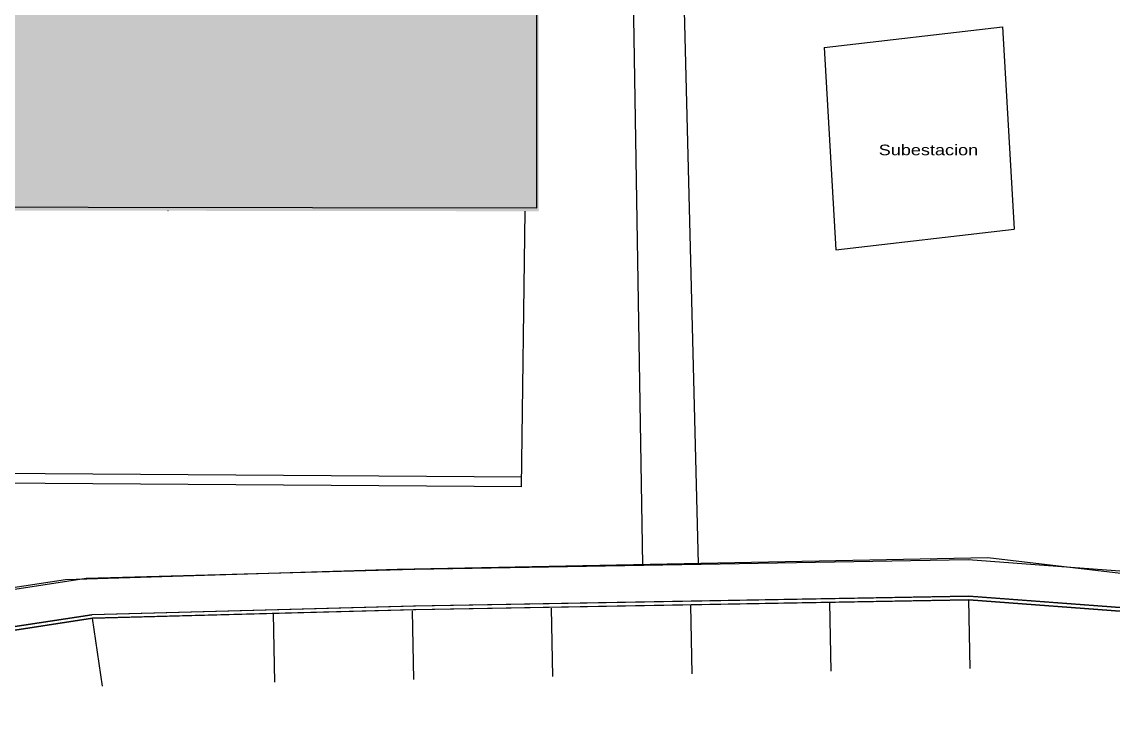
# Model space of a CAD drawing. Header units: millimetres. Extents: x 793 to 3159, y 750 to 2095.
# Drawn here: x 1221.96 to 1266.49, y 1083.74 to 1111.74 of the extents above; entities that cross this region are included whole.
import ezdxf

# ---------------------------------------------------------------- set-up
doc = ezdxf.new("R2010")
doc.units = ezdxf.units.MM
doc.linetypes.add('CONTINUA', pattern=[0])
for name, color, linetype in [('A-BANQUETA', 8, 'Continuous'), ('BANQUEtas existentes', 122, 'Continuous'), ('cerco de malla interiores', 131, 'Continuous'), ('CONTORNO EDIFICIO EXISTENTES', 70, 'Continuous'), ('GUARNICIONES', 8, 'Continuous'), ('LINEAS DE PAVIEMENTOS', 9, 'Continuous'), ('MUROS EXISTENTE', 7, 'Continuous'), ('POLI - ACADEMICO', 150, 'Continuous'), ('VERTICES', 210, 'Continuous')]:
    doc.layers.add(name, color=color, linetype=linetype)
doc.styles.get("Standard").update_dxf_attribs({"font": 'arial.ttf'})
doc.styles.add('VERTICES', font='arial.ttf', dxfattribs={"height": 0.5})
doc.linetypes.add('RAYACONTX', pattern='A,0.8,["X",Standard,S=0.08,R=0,X=0.025,Y=-0.04],0', length=0.8)

msp = doc.modelspace()

# ---------------------------------------------------------------- hatches: boundary and pattern name
at = {"layer": 'CONTORNO EDIFICIO EXISTENTES'}
h = msp.add_hatch(color=150, dxfattribs=at)
h.dxf.hatch_style = 1
edge = h.paths.add_edge_path()
edge.add_line((1225.4888, 1130.53666), (1225.54234, 1133.98777))
edge.add_line((1225.54234, 1133.98777), (1243.05468, 1133.71606))
edge.add_line((1243.05468, 1133.71606), (1243.04482, 1104.0128))
edge.add_line((1243.04482, 1104.0128), (1215.57531, 1104.04941))
edge.add_line((1215.57531, 1104.04941), (1215.52297, 1100.26939))
edge.add_line((1215.52297, 1100.26939), (1217.51445, 1100.23093))
edge.add_line((1217.51445, 1100.23093), (1217.14599, 1092.56733))
edge.add_line((1220.16284, 1092.52705), (1220.16607, 1089.39484))
edge.add_line((1220.16607, 1089.39484), (1196.207, 1089.28579))
edge.add_line((1196.207, 1089.28579), (1196.17235, 1091.09039))
edge.add_line((1196.17235, 1091.09039), (1167.06005, 1091.58163))
edge.add_line((1167.06005, 1091.58163), (1161.21677, 1097.45922))
edge.add_line((1161.21677, 1097.45922), (1161.31749, 1104.80228))
edge.add_line((1161.31749, 1104.80228), (1161.39986, 1112.29276))
edge.add_line((1161.39986, 1112.29276), (1161.63563, 1119.43786))
edge.add_line((1161.63563, 1119.43786), (1167.65619, 1125.2982))
edge.add_line((1167.65619, 1125.2982), (1184.02558, 1124.95368))
edge.add_line((1184.02558, 1124.95368), (1183.52188, 1124.96554))
edge.add_line((1183.52188, 1124.96554), (1184.15711, 1124.94964))
edge.add_line((1184.15711, 1124.94964), (1183.85546, 1120.86152))
edge.add_line((1183.85546, 1120.86152), (1215.49558, 1120.28795))
edge.add_line((1215.49558, 1120.28795), (1215.67792, 1130.45002))
edge.add_line((1215.92128, 1130.72733), (1225.4888, 1130.53666))
at = {"layer": 'POLI - ACADEMICO'}
h = msp.add_hatch(color=256, dxfattribs=at)
h.dxf.hatch_style = 1
h.paths.add_polyline_path([(1220.0905, 1089.53376), (1220.08727, 1092.66597), (1217.0594, 1092.70633), (1217.43888, 1100.36985), (1215.4474, 1100.40831), (1215.49975, 1104.18833), (1242.96926, 1104.15172), (1242.97911, 1133.85498), (1225.46677, 1134.12669), (1225.41323, 1130.67558), (1215.59708, 1130.67558), (1215.42001, 1120.42687), (1183.7799, 1121.00044), (1183.99825, 1126.25305), (1167.58062, 1125.43712), (1161.56006, 1119.57678), (1161.14121, 1097.59815), (1166.98448, 1091.72055), (1196.09679, 1091.22931), (1196.13143, 1089.42471)])

# ---------------------------------------------------------------- linework, layer by layer
at = {"color": 30, "elevation": 298.5}
msp.add_lwpolyline([(1227.92611, 1104.03067), (1227.92448, 1104.03295)], dxfattribs=at)
at = {"layer": 'A-BANQUETA', "linetype": 'CONTINUA', "ltscale": 0.5}
for p, q in [((1261.3717, 1089.8737, 293.72089), (1237.26887, 1089.40251, 293.72089)), ((1283.71685, 1087.22542, 293.72089), (1261.3717, 1089.8737, 293.72089)), ((1237.26887, 1089.40251, 293.72089), (1223.74352, 1088.98215, 293.72089)), ((1223.74352, 1088.98215, 293.72089), (1200.48502, 1085.35406, 293.72089)), ((1260.59805, 1088.30978, 300.284), (1237.94013, 1087.90706, 298.26138)), ((1272.40658, 1087.42848, 301.397), (1260.59805, 1088.30978, 300.284)), ((1237.94013, 1087.90706, 298.26138), (1224.81584, 1087.55436, 296.975)), ((1237.94321, 1087.75709, 298.26138), (1224.83889, 1087.40614, 296.975)), ((1260.60113, 1088.15981, 300.284), (1237.94321, 1087.75709, 298.26138)), ((1272.3845, 1087.28012, 301.397), (1260.60113, 1088.15981, 300.284)), ((1224.81584, 1087.55436, 296.975), (1200.7746, 1083.88986, 294.902)), ((1224.83889, 1087.40614, 296.975), (1200.81679, 1083.74591, 294.902))]:
    msp.add_line(p, q, dxfattribs=at)
at = {"layer": 'BANQUEtas existentes'}
for p, q in [((1249.56687, 1089.62826, 297.69621), (1248.68283, 1124.36436, 305.553)), ((1246.7245, 1124.26317, 305.544), (1247.27825, 1089.58767, 297.4539)), ((1242.34409, 1092.78239, 299.64945), (1242.50072, 1104.01352, 300.04125)), ((1238.00178, 1089.40919, 298.27), (1260.57187, 1089.80955, 300.284)), ((1260.57187, 1089.80955, 300.284), (1272.63196, 1088.91146, 301.397)), ((1224.58993, 1089.03725, 296.975), (1237.98687, 1089.40886, 298.27)), ((1200.35895, 1085.32459, 294.902), (1224.58993, 1089.03725, 296.975))]:
    msp.add_line(p, q, dxfattribs=at)
at = {"layer": 'cerco de malla interiores', "linetype": 'RAYACONTX'}
for p, q in [((1254.70054, 1110.69461, 305.483), (1261.97243, 1111.53849, 304.993)), ((1261.97243, 1111.53849, 304.993), (1262.44771, 1103.28077, 302.808)), ((1254.70054, 1110.69461, 305.483), (1255.17582, 1102.43689, 303.298)), ((1255.17582, 1102.43689, 303.298), (1262.44771, 1103.28077, 302.808))]:
    msp.add_line(p, q, dxfattribs=at)
at = {"layer": 'CONTORNO EDIFICIO EXISTENTES'}
msp.add_lwpolyline([(1220.0905, 1089.53376), (1220.08727, 1092.66597), (1217.0594, 1092.70633), (1217.43888, 1100.36985), (1215.4474, 1100.40831), (1215.49975, 1104.18833), (1242.96926, 1104.15172), (1242.97911, 1133.85498), (1225.46677, 1134.12669), (1225.41323, 1130.67558), (1215.59708, 1130.67558), (1215.42001, 1120.42687), (1183.7799, 1121.00044), (1183.99825, 1126.25305), (1167.58062, 1125.43712), (1161.56006, 1119.57678), (1161.14121, 1097.59815), (1166.98448, 1091.72055), (1196.09679, 1091.22931), (1196.13143, 1089.42471), (1220.0905, 1089.53376)], dxfattribs=at)
at = {"layer": 'Defpoints'}
for p, q in [((1243.62935, 1085.02597, 300.12499), (1243.57515, 1087.82545, 300.125)), ((1243.62935, 1085.02597, 300.12499), (1243.57515, 1087.82545, 300.125)), ((1243.62935, 1085.02597, 300.12499), (1243.57515, 1087.82545, 300.125)), ((1243.62935, 1085.02597, 300.12499), (1243.57515, 1087.82545, 300.125)), ((1249.30468, 1085.13743, 300.17799), (1249.25048, 1087.9369, 300.178)), ((1249.30468, 1085.13743, 300.17799), (1249.25048, 1087.9369, 300.178)), ((1254.98, 1085.24888, 300.23099), (1254.92581, 1088.04835, 300.231)), ((1254.98, 1085.24888, 300.23099), (1254.92581, 1088.04835, 300.231)), ((1260.65533, 1085.36033, 300.28399), (1260.60113, 1088.15981, 300.284)), ((1225.25714, 1084.63756, 296.97499), (1224.83889, 1087.40614, 296.975)), ((1232.27869, 1084.80307, 300.01899), (1232.2245, 1087.60254, 300.019)), ((1232.27869, 1084.80307, 300.01899), (1232.2245, 1087.60254, 300.019)), ((1237.95402, 1084.91452, 300.07199), (1237.89982, 1087.714, 300.072)), ((1237.95402, 1084.91452, 300.07199), (1237.89982, 1087.714, 300.072))]:
    msp.add_line(p, q, dxfattribs=at)
at = {"layer": 'GUARNICIONES'}
for p, q in [((1238.02838, 1087.90942, 298.27), (1260.59847, 1088.30978, 300.284)), ((1260.6123, 1088.30939, 300.284), (1272.39566, 1087.4297, 301.397)), ((1224.83487, 1087.55609, 296.975), (1238.02702, 1087.90939, 298.27)), ((1200.79599, 1083.8882, 294.902), (1224.81626, 1087.55443, 296.975))]:
    msp.add_line(p, q, dxfattribs=at)
at = {"layer": 'LINEAS DE PAVIEMENTOS'}
for p, q in [((1224.83889, 1087.40614, 296.975), (1238.03104, 1087.75945, 298.27)), ((1238.03104, 1087.75945, 298.27), (1260.60113, 1088.15981, 300.284)), ((1260.60113, 1088.15981, 300.284), (1272.3845, 1087.28012, 301.397)), ((1200.81863, 1083.73991, 294.902), (1224.83889, 1087.40614, 296.975))]:
    msp.add_line(p, q, dxfattribs=at)
at = {"layer": 'MUROS EXISTENTE'}
for p, q in [((1217.13274, 1093.36241, 300.607), (1242.36379, 1093.17974, 300.011)), ((1217.13274, 1093.36241, 300.607), (1242.36379, 1093.17974, 300.011)), ((1217.13274, 1093.36241, 300.607), (1242.36379, 1093.17974, 300.011)), ((1217.13385, 1092.96491, 300.281), (1242.36491, 1092.78224, 299.685)), ((1217.13385, 1092.96491, 300.281), (1242.36491, 1092.78224, 299.685)), ((1217.13385, 1092.96491, 300.281), (1242.36491, 1092.78224, 299.685))]:
    msp.add_line(p, q, dxfattribs=at)

# ---------------------------------------------------------------- texts
at = {"layer": 'VERTICES', "color": 0, "style": 'VERTICES', "width": 1.221414}
msp.add_text('Subestacion', height=0.432, dxfattribs=at).set_placement((1256.92098, 1106.29979))

doc.saveas('drawing.dxf')
